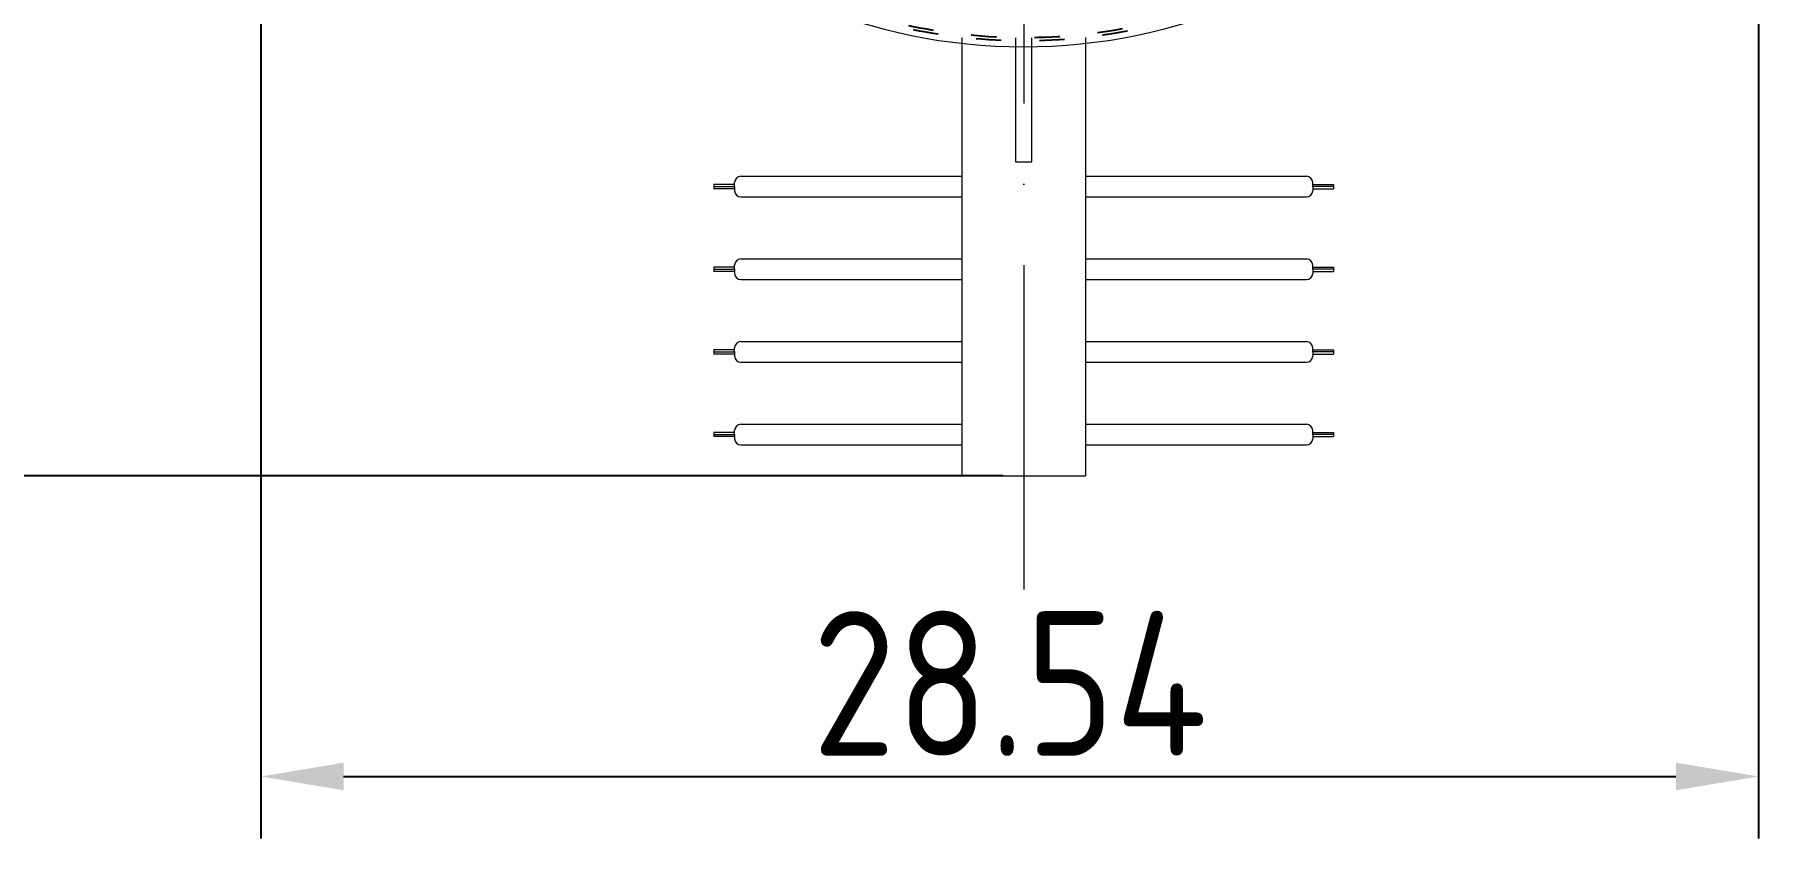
# Model space of a CAD drawing. Header units: millimetres. Extents: x 104833 to 218395, y -330386 to -125668.
# Drawn here: x 105773 to 106608, y -129156 to -128767 of the extents above; entities that cross this region are included whole.
import ezdxf

# ---------------------------------------------------------------- set-up
doc = ezdxf.new("R2010")
doc.units = ezdxf.units.MM
doc.header["$LTSCALE"] = 13
for name, pattern in [('1 实线', [0]), ('ACAD_ISO03W100', [1.18, 0.47, -0.71]), ('ACAD_ISO04W100', [30, 24, -3, 0, -3]), ('CENTER', [50.8, 31.75, -6.35, 6.35, -6.35])]:
    doc.linetypes.add(name, pattern=pattern)
doc.layers.get('0').update_dxf_attribs({"color": 1, "linetype": 'CENTER'})
doc.layers.add('标注、文本', color=3, linetype='Continuous', lineweight=25)
doc.layers.add('粗实线', color=4, linetype='Continuous')
doc.styles.get("Standard").update_dxf_attribs({"font": 'gbenor.shx', "bigfont": 'gbcbig.shx'})
doc.dimstyles.new('1-15', dxfattribs={"dimscale": 20, "dimtxt": 3.5, "dimasz": 2, "dimexe": 1.5, "dimexo": 0.5, "dimgap": 0.5, "dimtad": 1, "dimtoh": 1, "dimdec": 1, "dimdsep": 46, "dimtxsty": 'Standard', "dimcen": 2.5, "dimclrd": 3, "dimclre": 3, "dimclrt": 3, "dimadec": 0, "dimazin": 2, "dimtfac": 1, "dimtdec": 1, "dimtmove": 0, "dimatfit": 2, "dimfxl": 1, "dimarcsym": 0})

# ---------------------------------------------------------------- blocks, each defined once
blk = doc.blocks.new('*D524')
at = {"layer": 'Defpoints', "color": 0, "transparency": 16777216}
for p in [(105726.23, -128178.13), (106251.66, -128178.13), (106251.66, -128980.13)]:
    blk.add_point(p, dxfattribs=at)
at = {"layer": '标注、文本', "color": 3, "lineweight": -2, "transparency": 16777216}
for p, q in [((106241.66, -128178.13), (105696.23, -128178.13)), ((105726.23, -128940.13), (105726.23, -128218.13)), ((106241.66, -128980.13), (105696.23, -128980.13))]:
    blk.add_line(p, q, dxfattribs=at)
at = {"layer": '标注、文本', "color": 3, "transparency": 16777216}
for points in [[(105719.56, -128218.13), (105732.89, -128218.13), (105726.23, -128178.13)], [(105719.56, -128940.13), (105732.89, -128940.13), (105726.23, -128980.13)]]:
    blk.add_solid(points, dxfattribs=at)
at = {"layer": '标注、文本', "color": 3, "transparency": 16777216, "insert": (105681.23, -128579.13), "char_height": 70, "attachment_point": 5, "rotation": 90}
blk.add_mtext('31.57', dxfattribs=at)
blk = doc.blocks.new('*D525')
at = {"layer": 'Defpoints', "color": 0, "transparency": 16777216}
for p in [(106607.56, -128498.04), (105882.25, -128544), (106607.56, -129125.57)]:
    blk.add_point(p, dxfattribs=at)
at = {"layer": '标注、文本', "color": 3, "lineweight": -2, "transparency": 16777216}
for p, q in [((106607.56, -128508.04), (106607.56, -129155.57)), ((105882.25, -128554), (105882.25, -129155.57)), ((105922.25, -129125.57), (106567.56, -129125.57))]:
    blk.add_line(p, q, dxfattribs=at)
at = {"layer": '标注、文本', "color": 3, "transparency": 16777216}
for points in [[(105922.25, -129118.9), (105922.25, -129132.24), (105882.25, -129125.57)], [(106567.56, -129118.9), (106567.56, -129132.24), (106607.56, -129125.57)]]:
    blk.add_solid(points, dxfattribs=at)
at = {"layer": '标注、文本', "color": 3, "transparency": 16777216, "insert": (106244.9, -129080.57), "char_height": 70, "attachment_point": 5}
blk.add_mtext('28.54', dxfattribs=at)

msp = doc.modelspace()

# ---------------------------------------------------------------- linework, layer by layer
at = {"color": 7, "linetype": '1 实线', "lineweight": 0}
for p, q in [((106221.66, -128767.93), (106221.66, -128980.13)), ((106247.66, -128768.13), (106247.66, -128828.13)), ((106255.66, -128828.13), (106255.66, -128768.13)), ((106281.66, -128767.93), (106281.66, -128980.13)), ((106247.66, -128828.13), (106255.66, -128828.13)), ((106101.66, -128839.13), (106101.66, -128841.13)), ((106111.66, -128839.13), (106101.66, -128839.13)), ((106111.66, -128839.13), (106111.66, -128838.13)), ((106111.66, -128840.13), (106111.66, -128839.13)), ((106114.66, -128835.13), (106221.66, -128835.13)), ((106281.66, -128835.13), (106388.66, -128835.13)), ((106391.66, -128839.13), (106391.66, -128838.13)), ((106391.66, -128840.13), (106391.66, -128839.13)), ((106391.66, -128839.13), (106401.66, -128839.13)), ((106401.66, -128839.13), (106401.66, -128841.13)), ((106101.66, -128840.13), (106111.66, -128840.13)), ((106111.66, -128841.13), (106101.66, -128841.13)), ((106111.66, -128840.13), (106111.66, -128841.13)), ((106111.66, -128841.13), (106111.66, -128842.13)), ((106114.66, -128845.13), (106221.66, -128845.13)), ((106281.66, -128845.13), (106388.66, -128845.13)), ((106401.66, -128840.13), (106391.66, -128840.13)), ((106391.66, -128840.13), (106391.66, -128841.13)), ((106391.66, -128841.13), (106401.66, -128841.13)), ((106391.66, -128841.13), (106391.66, -128842.13)), ((106101.66, -128879.13), (106101.66, -128881.13)), ((106111.66, -128879.13), (106101.66, -128879.13)), ((106101.66, -128880.13), (106111.66, -128880.13)), ((106111.66, -128881.13), (106101.66, -128881.13)), ((106111.66, -128879.13), (106111.66, -128878.13)), ((106111.66, -128880.13), (106111.66, -128879.13)), ((106111.66, -128880.13), (106111.66, -128881.13)), ((106111.66, -128881.13), (106111.66, -128882.13)), ((106114.66, -128875.13), (106221.66, -128875.13)), ((106281.66, -128875.13), (106388.66, -128875.13)), ((106391.66, -128879.13), (106391.66, -128878.13)), ((106391.66, -128880.13), (106391.66, -128879.13)), ((106391.66, -128879.13), (106401.66, -128879.13)), ((106401.66, -128880.13), (106391.66, -128880.13)), ((106391.66, -128880.13), (106391.66, -128881.13)), ((106391.66, -128881.13), (106401.66, -128881.13)), ((106391.66, -128881.13), (106391.66, -128882.13)), ((106401.66, -128879.13), (106401.66, -128881.13)), ((106114.66, -128885.13), (106221.66, -128885.13)), ((106281.66, -128885.13), (106388.66, -128885.13)), ((106114.66, -128915.13), (106221.66, -128915.13)), ((106281.66, -128915.13), (106388.66, -128915.13)), ((106101.66, -128919.13), (106101.66, -128921.13)), ((106111.66, -128919.13), (106101.66, -128919.13)), ((106101.66, -128920.13), (106111.66, -128920.13)), ((106111.66, -128921.13), (106101.66, -128921.13)), ((106111.66, -128919.13), (106111.66, -128918.13)), ((106111.66, -128920.13), (106111.66, -128919.13)), ((106111.66, -128920.13), (106111.66, -128921.13)), ((106111.66, -128921.13), (106111.66, -128922.13)), ((106391.66, -128919.13), (106391.66, -128918.13)), ((106391.66, -128920.13), (106391.66, -128919.13)), ((106391.66, -128919.13), (106401.66, -128919.13)), ((106401.66, -128920.13), (106391.66, -128920.13)), ((106391.66, -128920.13), (106391.66, -128921.13)), ((106391.66, -128921.13), (106401.66, -128921.13)), ((106391.66, -128921.13), (106391.66, -128922.13)), ((106401.66, -128919.13), (106401.66, -128921.13)), ((106114.66, -128925.13), (106221.66, -128925.13)), ((106281.66, -128925.13), (106388.66, -128925.13)), ((106114.66, -128955.13), (106221.66, -128955.13)), ((106281.66, -128955.13), (106388.66, -128955.13)), ((106101.66, -128959.13), (106101.66, -128961.13)), ((106111.66, -128959.13), (106101.66, -128959.13)), ((106101.66, -128960.13), (106111.66, -128960.13)), ((106111.66, -128961.13), (106101.66, -128961.13)), ((106111.66, -128959.13), (106111.66, -128958.13)), ((106111.66, -128960.13), (106111.66, -128959.13)), ((106111.66, -128960.13), (106111.66, -128961.13)), ((106111.66, -128961.13), (106111.66, -128962.13)), ((106114.66, -128965.13), (106221.66, -128965.13)), ((106281.66, -128965.13), (106388.66, -128965.13)), ((106391.66, -128959.13), (106391.66, -128958.13)), ((106391.66, -128960.13), (106391.66, -128959.13)), ((106391.66, -128959.13), (106401.66, -128959.13)), ((106401.66, -128960.13), (106391.66, -128960.13)), ((106391.66, -128960.13), (106391.66, -128961.13)), ((106391.66, -128961.13), (106401.66, -128961.13)), ((106391.66, -128961.13), (106391.66, -128962.13)), ((106401.66, -128959.13), (106401.66, -128961.13)), ((106221.66, -128980.13), (106281.66, -128980.13))]:
    msp.add_line(p, q, dxfattribs=at)
msp.add_circle((106251.66, -128503.13), 269.5, dxfattribs=at)
for centre, start, end in [((106114.66, -128838.13), 90, 180), ((106388.66, -128838.13), 0, 90), ((106114.66, -128842.13), 180, 270), ((106388.66, -128842.13), 270, 0), ((106114.66, -128878.13), 90, 180), ((106388.66, -128878.13), 0, 90), ((106114.66, -128882.13), 180, 270), ((106388.66, -128882.13), 270, 0), ((106114.66, -128918.13), 90, 180), ((106388.66, -128918.13), 0, 90), ((106114.66, -128922.13), 180, 270), ((106388.66, -128922.13), 270, 0), ((106114.66, -128958.13), 90, 180), ((106388.66, -128958.13), 0, 90), ((106114.66, -128962.13), 180, 270), ((106388.66, -128962.13), 270, 0)]:
    msp.add_arc(centre, 3, start, end, dxfattribs=at)
at = {"layer": '标注、文本', "color": 1, "linetype": 'ACAD_ISO04W100', "lineweight": 15}
msp.add_line((106251.66, -128097.88), (106251.66, -129035.02), dxfattribs=at)
at = {"layer": '粗实线', "color": 2, "linetype": 'ACAD_ISO03W100', "ltscale": 2}
for radius in [266.5, 265]:
    msp.add_circle((106251.66, -128503.13), radius, dxfattribs=at)

# ---------------------------------------------------------------- dimensions: what is measured, and where the dimension line sits
at = {"layer": '标注、文本'}
dim = msp.add_linear_dim(base=(105726.23, -128178.13), p1=(106251.66, -128980.13), p2=(106251.66, -128178.13), angle=90, text='31.57', dimstyle='1-15', dxfattribs=at)
dim.commit()
dim.dimension.update_dxf_attribs({"geometry": '*D524', "text_midpoint": (105681.23, -128579.13)})
dim = msp.add_linear_dim(base=(106607.56, -129125.57), p1=(105882.25, -128544), p2=(106607.56, -128498.04), text='28.54', dimstyle='1-15', dxfattribs=at)
dim.commit()
dim.dimension.update_dxf_attribs({"geometry": '*D525', "text_midpoint": (106244.9, -129080.57)})

doc.saveas('drawing.dxf')
